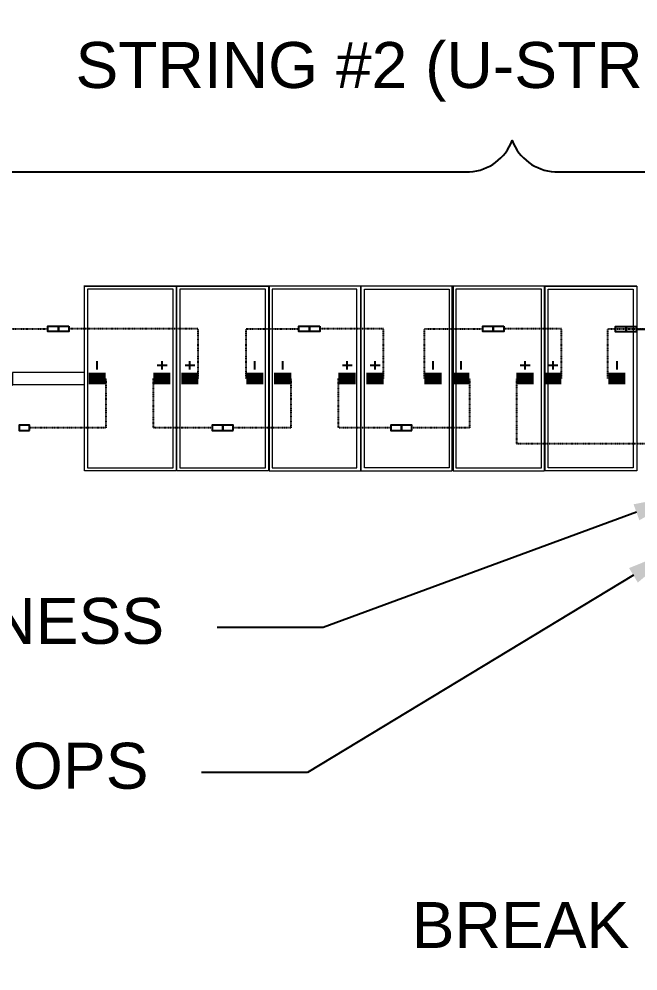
# Model space of a CAD drawing. Header units: feet. Extents: x -9903 to 12307, y -41 to 4121.
# Drawn here: x 4781.5 to 5050.8, y 2331.9 to 2746.1 of the extents above; entities that cross this region are included whole.
import ezdxf
from ezdxf import colors
from ezdxf.entities.mleader import LeaderData, LeaderLine
from ezdxf.math import Vec2, Vec3

# ---------------------------------------------------------------- set-up
doc = ezdxf.new("R2010")
doc.units = ezdxf.units.FT
doc.header["$MEASUREMENT"] = 0
doc.linetypes.add('HIDDEN', pattern=[0.375, 0.25, -0.125])
for name, color, linetype in [('E-HARN-COMP', 8, 'Continuous'), ('E-TRNK-CABL-NEG', 6, 'HIDDEN'), ('E-TRUNK-CABLE-POS', 6, 'HIDDEN'), ('G-ANNO-TEXT', 1, 'Continuous'), ('Polarity-Text', 7, 'Continuous')]:
    doc.layers.add(name, color=color, linetype=linetype)
doc.styles.add('NEI-A', font='arial.ttf')

# ---------------------------------------------------------------- blocks, each defined once
blk = doc.blocks.new('A$Ccdbb2b2c')
at = {"lineweight": 5}
for points in [[(10.1496, 0), (10.1496, 0.4133), (9.9446, 0.4133), (9.9446, 0)], [(10.1429, 0.0067), (10.1429, 0.4067), (9.9529, 0.4067), (9.9529, 0.0067)], [(10.1513, 0.4133), (10.3562, 0.4133), (10.3562, 0), (10.1513, 0)], [(10.3496, 0.0067), (10.1579, 0.0067), (10.1579, 0.4067), (10.3496, 0.4067)], [(10.5629, 0.4133), (10.5629, 0), (10.3579, 0), (10.3579, 0.4133)], [(10.3646, 0.4067), (10.3646, 0.0067), (10.5546, 0.0067), (10.5546, 0.4067)], [(10.7679, 0), (10.5629, 0), (10.5629, 0.4133), (10.7679, 0.4133)], [(10.7612, 0.0067), (10.5712, 0.0067), (10.5712, 0.4067), (10.7612, 0.4067)], [(10.9746, 0.4133), (10.7696, 0.4133), (10.7696, 0), (10.9746, 0)], [(10.9679, 0.4067), (10.9679, 0.0067), (10.7762, 0.0067), (10.7762, 0.4067)], [(11.1812, 0.4133), (10.9762, 0.4133), (10.9762, 0), (11.1812, 0)], [(11.1745, 0.4067), (11.1745, 0.0067), (10.9829, 0.0067), (10.9829, 0.4067)]]:
    blk.add_lwpolyline(points, close=True, dxfattribs=at)
for points in [[(9.9446, 0.4133), (11.1829, 0.4133)], [(11.1812, 0.22), (11.3412, 0.22), (11.3429, 0.22), (11.3429, 0.1933), (11.3429, 0.1917), (11.3445, 0.1917), (11.3429, 0.1917), (11.3429, 0.1933), (11.3412, 0.1933), (11.1812, 0.1933)]]:
    blk.add_lwpolyline(points, dxfattribs=at)

msp = doc.modelspace()

# ---------------------------------------------------------------- linework, layer by layer
at = {"layer": 'E-HARN-COMP'}
for points in [[(4798.6, 2612.43), (4798.6, 2610.1), (4794.04, 2610.1), (4794.04, 2612.43)], [(4803.16, 2612.43), (4803.16, 2610.1), (4798.6, 2610.1), (4798.6, 2612.43)], [(4907.85, 2612.43), (4907.85, 2610.1), (4903.28, 2610.1), (4903.28, 2612.43)], [(4912.41, 2612.43), (4912.41, 2610.1), (4907.85, 2610.1), (4907.85, 2612.43)], [(4987.84, 2612.43), (4987.84, 2610.1), (4983.28, 2610.1), (4983.28, 2612.43)], [(4992.41, 2612.43), (4992.41, 2610.1), (4987.84, 2610.1), (4987.84, 2612.43)], [(5045.62, 2612.33), (5045.62, 2610.01), (5041.06, 2610.01), (5041.06, 2612.33)], [(5050.18, 2612.33), (5050.18, 2610.01), (5045.62, 2610.01), (5045.62, 2612.33)], [(4786.05, 2567.03), (4786.05, 2569.36), (4781.48, 2569.36), (4781.48, 2567.03)], [(4870.11, 2567.03), (4870.11, 2569.36), (4865.54, 2569.36), (4865.54, 2567.03)], [(4874.67, 2567.03), (4874.67, 2569.36), (4870.11, 2569.36), (4870.11, 2567.03)], [(4947.85, 2567.03), (4947.85, 2569.36), (4943.28, 2569.36), (4943.28, 2567.03)], [(4952.41, 2567.03), (4952.41, 2569.36), (4947.85, 2569.36), (4947.85, 2567.03)]]:
    msp.add_lwpolyline(points, close=True, dxfattribs=at)
at = {"layer": 'E-HARN-COMP', "const_width": 5}
for points in [[(4819.19, 2589.73), (4811.74, 2589.73)], [(4847.35, 2589.73), (4839.9, 2589.73)], [(4859.48, 2589.73), (4852.03, 2589.73)], [(4880.32, 2589.73), (4887.78, 2589.73)], [(4899.91, 2589.73), (4892.46, 2589.73)], [(4920.48, 2589.73), (4927.93, 2589.73)], [(4940.07, 2589.73), (4932.62, 2589.73)], [(4957.89, 2589.73), (4965.35, 2589.73)], [(4977.48, 2589.73), (4970.03, 2589.73)], [(4997.89, 2589.73), (5005.34, 2589.73)], [(5017.48, 2589.73), (5010.03, 2589.73)], [(5037.89, 2589.73), (5045.34, 2589.73)]]:
    msp.add_lwpolyline(points, dxfattribs=at)
at = {"layer": 'E-TRNK-CABL-NEG', "ltscale": 0.1}
for points in [[(4761.6, 2589.73), (4761.6, 2611.26), (4794.04, 2611.26)], [(4957.89, 2589.73), (4957.89, 2611.26), (4983.28, 2611.26)], [(5037.73, 2589.73), (5037.73, 2611.26), (5143.27, 2611.26)], [(4819.19, 2589.73), (4819.19, 2568.19), (4786.05, 2568.19)], [(4899.74, 2589.73), (4899.74, 2568.19), (4874.67, 2568.19)], [(4977.48, 2589.73), (4977.48, 2568.19), (4952.41, 2568.19)]]:
    msp.add_lwpolyline(points, dxfattribs=at)
at = {"layer": 'E-TRNK-CABL-NEG', "color": 7, "linetype": 'Continuous', "ltscale": 0.1, "const_width": 1}
msp.add_lwpolyline([(5050.42, 2611.09), (5100.25, 2611.09)], dxfattribs=at)
at = {"layer": 'E-TRUNK-CABLE-POS', "ltscale": 0.1}
for points in [[(4859.48, 2589.73), (4859.48, 2611.26), (4803.06, 2611.26)], [(4880.32, 2589.73), (4880.32, 2611.26), (4903.28, 2611.26)], [(4940.07, 2589.73), (4940.07, 2611.26), (4912.41, 2611.26)], [(5017.48, 2589.73), (5017.48, 2611.26), (4992.41, 2611.26)], [(4865.54, 2568.19), (4840.05, 2568.19), (4840.05, 2589.73)], [(4943.28, 2568.19), (4920.48, 2568.19), (4920.48, 2589.73)], [(4997.93, 2589.73), (4997.93, 2561.45), (5066.53, 2561.45)]]:
    msp.add_lwpolyline(points, dxfattribs=at)
at = {"layer": 'G-ANNO-TEXT', "flags": 128}
msp.add_lwpolyline([(4411.66, 2666.02, -0.298343), (4430.17, 2679.66), (4977.55, 2679.66, 0.298343), (4996.06, 2693.31, 0.298343), (5014.56, 2679.66), (5668.9, 2679.66, -0.298343), (5687.41, 2666.02)], format="xyb", dxfattribs=at)
at = {"layer": 'Polarity-Text'}
for p, q in [((4815.39, 2597.19), (4815.39, 2593.57)), ((4843.59, 2597.19), (4843.59, 2593.57)), ((4855.72, 2597.19), (4855.72, 2593.57)), ((4883.97, 2597.19), (4883.97, 2593.57)), ((4896.11, 2597.19), (4896.11, 2593.57)), ((4924.17, 2597.19), (4924.17, 2593.57)), ((4936.31, 2597.19), (4936.31, 2593.57)), ((4961.54, 2597.19), (4961.54, 2593.57)), ((4973.68, 2597.19), (4973.68, 2593.57)), ((5001.58, 2597.19), (5001.58, 2593.57)), ((5013.72, 2597.19), (5013.72, 2593.57)), ((5041.54, 2597.19), (5041.54, 2593.57)), ((4845.87, 2595.38), (4841.59, 2595.38)), ((4858, 2595.38), (4853.72, 2595.38)), ((4926.44, 2595.38), (4922.17, 2595.38)), ((4938.58, 2595.38), (4934.31, 2595.38)), ((5003.85, 2595.38), (4999.58, 2595.38)), ((5015.99, 2595.38), (5011.72, 2595.38))]:
    msp.add_line(p, q, dxfattribs=at)

# ---------------------------------------------------------------- block references
at = {"xscale": -194.318304, "yscale": 194.318304, "zscale": 194.318304}
msp.add_blockref('A$Ccdbb2b2c', (6982.71, 2549.57), dxfattribs=at)

# ---------------------------------------------------------------- texts
at = {"layer": 'G-ANNO-TEXT', "char_height": 20, "style": 'NEI-A', "bg_fill": 3, "box_fill_scale": 1.5, "bg_fill_color": 256, "bg_fill_transparency": 0}
for s, insert, width, attachment_point in [('STRING #2 (U-STRING CONFIG.)', (5235.97, 2736.11), 429.1632, 3), ('TO LOAD \\PBREAK DISCONNECT', (5239.51, 2341.63, -22.9), 320.0701, 9)]:
    msp.add_mtext(s, dxfattribs=dict(at, insert=insert, width=width, attachment_point=attachment_point))

# ---------------------------------------------------------------- next in the draw order: leaders
at = {"layer": 'G-ANNO-TEXT'}
ml = msp.add_multileader_mtext('Standard', dxfattribs=at)
ml.set_content('(TYP.) BLA DROPS', color=256, style='NEI-A')
ml.set_leader_properties()
ml.build(insert=Vec2(0, 0))
ml.multileader.update_dxf_attribs({"dogleg_length": 0.36, "arrow_head_size": 22.51})
ctx = ml.context
ctx.base_point, ctx.char_height, ctx.arrow_head_size, ctx.landing_gap_size, ctx.plane_origin = Vec3(4569.54, 2418.27, -22.9), 20, 22.51, 23.05, Vec3(12592.82, -3113, -22.9)
ctx.text_align_type = 2
notes = []
notes.append((ctx, [(1, (1, 1, 0), (4906.99, 2418.27, -22.9), (-1, 0), 46.1, [(1, [(5068.07, 2515.72, -22.9)], 0, [])])]))
ctx.mtext.insert, ctx.mtext.width, ctx.mtext.alignment, ctx.mtext.flow_direction = Vec3(4837.84, 2431.21, -22.9), 247.1441, 3, 5
ctx.mtext.has_bg_fill, ctx.mtext.bg_color, ctx.mtext.bg_scale_factor, ctx.mtext.bg_transparency, ctx.mtext.use_window_bg_color = 1, -1073741824, 1.5, 0, 1
for ctx, leaders in notes:
    for number, flags, end, landing, length, lines in leaders:
        leader = LeaderData()
        leader.index, (leader.has_last_leader_line, leader.has_dogleg_vector, leader.attachment_direction) = number, flags
        leader.last_leader_point, leader.dogleg_vector, leader.dogleg_length = Vec3(end), Vec3(landing), length
        for number, points, colour, breaks in lines:
            line = LeaderLine()
            line.index, line.vertices, line.color, line.breaks = number, Vec3.list(points), colors.encode_raw_color(colour), breaks
            leader.lines.append(line)
        ctx.leaders.append(leader)

# ---------------------------------------------------------------- next in the draw order: leaders
ml = msp.add_multileader_mtext('Standard', dxfattribs=at)
ml.set_content('(-) SHORT BLA HARNESS', color=256, style='NEI-A')
ml.set_leader_properties()
ml.build(insert=Vec2(0, 0))
ml.multileader.update_dxf_attribs({"dogleg_length": 0.36, "arrow_head_size": 22.51})
ctx = ml.context
ctx.base_point, ctx.char_height, ctx.arrow_head_size, ctx.landing_gap_size, ctx.plane_origin = Vec3(4487.87, 2481.31, -22.9), 20, 22.51, 23.05, Vec3(12618.02, -3147.01, -22.9)
ctx.text_align_type = 2
notes = []
notes.append((ctx, [(1, (1, 1, 0), (4913.8, 2481.31, -22.9), (-1, 0), 46.1, [(1, [(5071.26, 2539.28, -22.9)], 0, [])])]))
ctx.mtext.insert, ctx.mtext.width, ctx.mtext.alignment, ctx.mtext.flow_direction = Vec3(4844.65, 2494.25, -22.9), 337.1766, 3, 5
ctx.mtext.has_bg_fill, ctx.mtext.bg_color, ctx.mtext.bg_scale_factor, ctx.mtext.bg_transparency, ctx.mtext.use_window_bg_color = 1, -1073741824, 1.5, 0, 1
for ctx, leaders in notes:
    for number, flags, end, landing, length, lines in leaders:
        leader = LeaderData()
        leader.index, (leader.has_last_leader_line, leader.has_dogleg_vector, leader.attachment_direction) = number, flags
        leader.last_leader_point, leader.dogleg_vector, leader.dogleg_length = Vec3(end), Vec3(landing), length
        for number, points, colour, breaks in lines:
            line = LeaderLine()
            line.index, line.vertices, line.color, line.breaks = number, Vec3.list(points), colors.encode_raw_color(colour), breaks
            leader.lines.append(line)
        ctx.leaders.append(leader)

doc.saveas('drawing.dxf')
